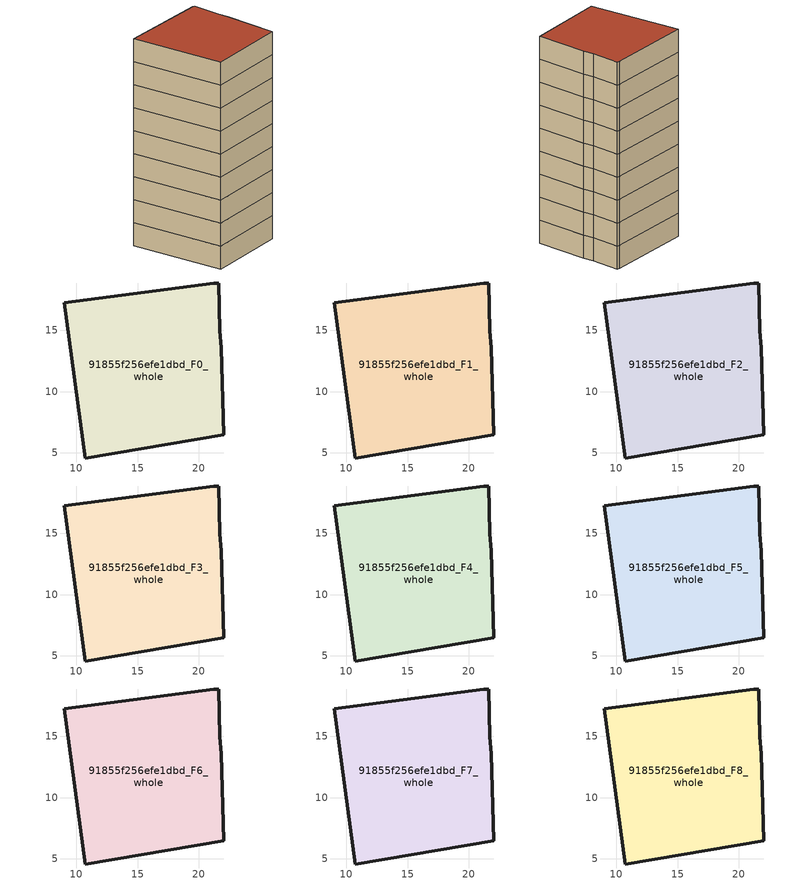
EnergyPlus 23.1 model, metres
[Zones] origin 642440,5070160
91855f256efe1dbd_F0_whole
 floor ground (EU_floor_Construction): 21.63,18.88 21.73,14.98 21.83,13.58 22.03,6.47 10.72,4.57 9.02,17.28 21.23,18.88 z0
 wall outside (EU_wall_Construction): 9.02,17.28 10.72,4.57 22.03,6.47 21.83,13.58 21.73,14.98 21.63,18.88 21.23,18.88 9.02,17.28 z0:3
91855f256efe1dbd_F1_whole
 floor to 91855f256efe1dbd_F0_whole (EU_floor_Construction): 21.63,18.88 21.73,14.98 21.83,13.58 22.03,6.47 10.72,4.57 9.02,17.28 21.23,18.88 z3
 wall outside (EU_wall_Construction): 9.02,17.28 10.72,4.57 22.03,6.47 21.83,13.58 21.73,14.98 21.63,18.88 21.23,18.88 9.02,17.28 z3:6
91855f256efe1dbd_F2_whole
 floor to 91855f256efe1dbd_F1_whole (EU_floor_Construction): 21.63,18.88 21.73,14.98 21.83,13.58 22.03,6.47 10.72,4.57 9.02,17.28 21.23,18.88 z6
 wall outside (EU_wall_Construction): 9.02,17.28 10.72,4.57 22.03,6.47 21.83,13.58 21.73,14.98 21.63,18.88 21.23,18.88 9.02,17.28 z6:9
91855f256efe1dbd_F3_whole
 floor to 91855f256efe1dbd_F2_whole (EU_floor_Construction): 21.63,18.88 21.73,14.98 21.83,13.58 22.03,6.47 10.72,4.57 9.02,17.28 21.23,18.88 z9
 wall outside (EU_wall_Construction): 9.02,17.28 10.72,4.57 22.03,6.47 21.83,13.58 21.73,14.98 21.63,18.88 21.23,18.88 9.02,17.28 z9:12
91855f256efe1dbd_F4_whole
 floor to 91855f256efe1dbd_F3_whole (EU_floor_Construction): 21.63,18.88 21.73,14.98 21.83,13.58 22.03,6.47 10.72,4.57 9.02,17.28 21.23,18.88 z12
 wall outside (EU_wall_Construction): 9.02,17.28 10.72,4.57 22.03,6.47 21.83,13.58 21.73,14.98 21.63,18.88 21.23,18.88 9.02,17.28 z12:15
91855f256efe1dbd_F5_whole
 floor to 91855f256efe1dbd_F4_whole (EU_floor_Construction): 21.63,18.88 21.73,14.98 21.83,13.58 22.03,6.47 10.72,4.57 9.02,17.28 21.23,18.88 z15
 wall outside (EU_wall_Construction): 9.02,17.28 10.72,4.57 22.03,6.47 21.83,13.58 21.73,14.98 21.63,18.88 21.23,18.88 9.02,17.28 z15:18
91855f256efe1dbd_F6_whole
 floor to 91855f256efe1dbd_F5_whole (EU_floor_Construction): 21.63,18.88 21.73,14.98 21.83,13.58 22.03,6.47 10.72,4.57 9.02,17.28 21.23,18.88 z18
 wall outside (EU_wall_Construction): 9.02,17.28 10.72,4.57 22.03,6.47 21.83,13.58 21.73,14.98 21.63,18.88 21.23,18.88 9.02,17.28 z18:21
91855f256efe1dbd_F7_whole
 floor to 91855f256efe1dbd_F6_whole (EU_floor_Construction): 21.63,18.88 21.73,14.98 21.83,13.58 22.03,6.47 10.72,4.57 9.02,17.28 21.23,18.88 z21
 wall outside (EU_wall_Construction): 9.02,17.28 10.72,4.57 22.03,6.47 21.83,13.58 21.73,14.98 21.63,18.88 21.23,18.88 9.02,17.28 z21:24
91855f256efe1dbd_F8_whole
 floor to 91855f256efe1dbd_F7_whole (EU_floor_Construction): 21.63,18.88 21.73,14.98 21.83,13.58 22.03,6.47 10.72,4.57 9.02,17.28 21.23,18.88 z24
 wall outside (EU_wall_Construction): 9.02,17.28 10.72,4.57 22.03,6.47 21.83,13.58 21.73,14.98 21.63,18.88 21.23,18.88 9.02,17.28 z24:27
 roof outside (EU_roof_Construction): 22.03,6.47 21.83,13.58 21.73,14.98 21.63,18.88 21.23,18.88 9.02,17.28 10.72,4.57 z27
[Building]
EU S2 Campaign: North Axis=0; Terrain=City; Solar Distribution=FullExterior
[Site:Location]
Lyon-Bron: Latitude=45.75; Longitude=5; Time Zone=1; Elevation=198
[SizingPeriod:WeatherFileDays]
AnnualSizingPeriod: Begin Month=1; Begin Day of Month=1; End Month=12; End Day of Month=31; Day of Week for Start Day=Monday; Use Weather File Daylight Saving Period=No; Use Weather File Rain and Snow Indicators=No
[MATERIAL]
EU_InternalMass_Material: Roughness=MediumRough; Thickness=0.1; Conductivity=1; Density=1800; Specific Heat=900; Thermal Absorptance=0.9; Solar Absorptance=0.7; Visible Absorptance=0.7
[MATERIAL:NOMASS] Roughness=MediumRough; Thermal Absorptance=0.9; Solar Absorptance=0.7; Visible Absorptance=0.7
Name | Thermal Resistance
EU_wall_NoMass | 0.776494
EU_roof_NoMass | 0.486893
EU_floor_NoMass | 0.421597
[CONSTRUCTION]
EU_wall_Construction: EU_wall_NoMass
EU_roof_Construction: EU_roof_NoMass
EU_floor_Construction: EU_floor_NoMass
EU_InternalMass_Construction: EU_InternalMass_Material
[ZONE] Type=1; Multiplier=1; Ceiling Height=autocalculate; Floor Area=autocalculate; Part of Total Floor Area=Yes
Name | Volume
91855f256efe1dbd_F0_whole | 457.196
91855f256efe1dbd_F1_whole; 91855f256efe1dbd_F2_whole; 91855f256efe1dbd_F3_whole; 91855f256efe1dbd_F4_whole; 91855f256efe1dbd_F5_whole; 91855f256efe1dbd_F6_whole; 91855f256efe1dbd_F7_whole; 91855f256efe1dbd_F8_whole | 457.195
[INTERNALMASS] Construction=EU_InternalMass_Construction; Surface Area=152.399
Name | Zone or ZoneList
91855f256efe1dbd_F0_whole_EU_InternalMass | 91855f256efe1dbd_F0_whole
91855f256efe1dbd_F1_whole_EU_InternalMass | 91855f256efe1dbd_F1_whole
91855f256efe1dbd_F2_whole_EU_InternalMass | 91855f256efe1dbd_F2_whole
91855f256efe1dbd_F3_whole_EU_InternalMass | 91855f256efe1dbd_F3_whole
91855f256efe1dbd_F4_whole_EU_InternalMass | 91855f256efe1dbd_F4_whole
91855f256efe1dbd_F5_whole_EU_InternalMass | 91855f256efe1dbd_F5_whole
91855f256efe1dbd_F6_whole_EU_InternalMass | 91855f256efe1dbd_F6_whole
91855f256efe1dbd_F7_whole_EU_InternalMass | 91855f256efe1dbd_F7_whole
91855f256efe1dbd_F8_whole_EU_InternalMass | 91855f256efe1dbd_F8_whole
[OTHEREQUIPMENT] Fuel Type=Electricity; Design Level Calculation Method=Watts/Area; Power per Zone Floor Area=1; Fraction Latent=0; Fraction Radiant=0; Fraction Lost=0; Carbon Dioxide Generation Rate=0; EndUse Subcategory=EU_Step8_InternalGains
Name | Zone or ZoneList or Space or SpaceList | Schedule
EU_Step8_InternalGain_91855f256efe1dbd_F0_whole_f000 | 91855f256efe1dbd_F0_whole | EU_Step8_GainSchedule_91855f256efe1dbd_F0_whole_f000
EU_Step8_InternalGain_91855f256efe1dbd_F1_whole_f000 | 91855f256efe1dbd_F1_whole | EU_Step8_GainSchedule_91855f256efe1dbd_F1_whole_f000
EU_Step8_InternalGain_91855f256efe1dbd_F2_whole_f000 | 91855f256efe1dbd_F2_whole | EU_Step8_GainSchedule_91855f256efe1dbd_F2_whole_f000
EU_Step8_InternalGain_91855f256efe1dbd_F3_whole_f000 | 91855f256efe1dbd_F3_whole | EU_Step8_GainSchedule_91855f256efe1dbd_F3_whole_f000
EU_Step8_InternalGain_91855f256efe1dbd_F4_whole_f000 | 91855f256efe1dbd_F4_whole | EU_Step8_GainSchedule_91855f256efe1dbd_F4_whole_f000
EU_Step8_InternalGain_91855f256efe1dbd_F5_whole_f000 | 91855f256efe1dbd_F5_whole | EU_Step8_GainSchedule_91855f256efe1dbd_F5_whole_f000
EU_Step8_InternalGain_91855f256efe1dbd_F6_whole_f000 | 91855f256efe1dbd_F6_whole | EU_Step8_GainSchedule_91855f256efe1dbd_F6_whole_f000
EU_Step8_InternalGain_91855f256efe1dbd_F7_whole_f000 | 91855f256efe1dbd_F7_whole | EU_Step8_GainSchedule_91855f256efe1dbd_F7_whole_f000
EU_Step8_InternalGain_91855f256efe1dbd_F8_whole_f000 | 91855f256efe1dbd_F8_whole | EU_Step8_GainSchedule_91855f256efe1dbd_F8_whole_f000
[ZONEVENTILATION:DESIGNFLOWRATE] Schedule=EU_AlwaysOn; Design Flow Rate Calculation Method=AirChanges/Hour; Air Changes per Hour=0.693814; Ventilation Type=Natural; Fan Pressure Rise=0; Fan Total Efficiency=1; Constant Term Coefficient=1; Temperature Term Coefficient=0; Velocity Term Coefficient=0; Velocity Squared Term Coefficient=0; Minimum Indoor Temperature=-100; Maximum Indoor Temperature=100; Delta Temperature=-100; Minimum Outdoor Temperature=-100; Maximum Outdoor Temperature=100; Maximum Wind Speed=40
Name | Zone or ZoneList or Space or SpaceList
EU_ConstantAir_91855f256efe1dbd_F0_whole | 91855f256efe1dbd_F0_whole
EU_ConstantAir_91855f256efe1dbd_F1_whole | 91855f256efe1dbd_F1_whole
EU_ConstantAir_91855f256efe1dbd_F2_whole | 91855f256efe1dbd_F2_whole
EU_ConstantAir_91855f256efe1dbd_F3_whole | 91855f256efe1dbd_F3_whole
EU_ConstantAir_91855f256efe1dbd_F4_whole | 91855f256efe1dbd_F4_whole
EU_ConstantAir_91855f256efe1dbd_F5_whole | 91855f256efe1dbd_F5_whole
EU_ConstantAir_91855f256efe1dbd_F6_whole | 91855f256efe1dbd_F6_whole
EU_ConstantAir_91855f256efe1dbd_F7_whole | 91855f256efe1dbd_F7_whole
EU_ConstantAir_91855f256efe1dbd_F8_whole | 91855f256efe1dbd_F8_whole
[HVACTEMPLATE:THERMOSTAT] Constant Heating Setpoint=20; Constant Cooling Setpoint=50
EU_HeatOnly_91855f256efe1dbd_F0_whole; EU_HeatOnly_91855f256efe1dbd_F1_whole; EU_HeatOnly_91855f256efe1dbd_F2_whole; EU_HeatOnly_91855f256efe1dbd_F3_whole; EU_HeatOnly_91855f256efe1dbd_F4_whole; EU_HeatOnly_91855f256efe1dbd_F5_whole; EU_HeatOnly_91855f256efe1dbd_F6_whole; EU_HeatOnly_91855f256efe1dbd_F7_whole; EU_HeatOnly_91855f256efe1dbd_F8_whole
[HVACTEMPLATE:ZONE:IDEALLOADSAIRSYSTEM] System Availability Schedule=EU_AlwaysOn; Maximum Heating Supply Air Temperature=50; Minimum Cooling Supply Air Temperature=13; Maximum Heating Supply Air Humidity Ratio=0.0156; Minimum Cooling Supply Air Humidity Ratio=0.0077; Heating Limit=NoLimit; Cooling Limit=NoLimit; Heating Availability Schedule=EU_AlwaysOn; Cooling Availability Schedule=EU_CoolingOff; Dehumidification Control Type=ConstantSensibleHeatRatio; Cooling Sensible Heat Ratio=0.7; Dehumidification Setpoint=60; Humidification Control Type=None; Humidification Setpoint=30; Outdoor Air Method=None; Outdoor Air Flow Rate per Person=0.00944; Outdoor Air Flow Rate per Zone Floor Area=0; Outdoor Air Flow Rate per Zone=0; Demand Controlled Ventilation Type=None; Outdoor Air Economizer Type=NoEconomizer; Heat Recovery Type=None; Sensible Heat Recovery Effectiveness=0.7; Latent Heat Recovery Effectiveness=0.65
Name | Template Thermostat
91855f256efe1dbd_F0_whole | EU_HeatOnly_91855f256efe1dbd_F0_whole
91855f256efe1dbd_F1_whole | EU_HeatOnly_91855f256efe1dbd_F1_whole
91855f256efe1dbd_F2_whole | EU_HeatOnly_91855f256efe1dbd_F2_whole
91855f256efe1dbd_F3_whole | EU_HeatOnly_91855f256efe1dbd_F3_whole
91855f256efe1dbd_F4_whole | EU_HeatOnly_91855f256efe1dbd_F4_whole
91855f256efe1dbd_F5_whole | EU_HeatOnly_91855f256efe1dbd_F5_whole
91855f256efe1dbd_F6_whole | EU_HeatOnly_91855f256efe1dbd_F6_whole
91855f256efe1dbd_F7_whole | EU_HeatOnly_91855f256efe1dbd_F7_whole
91855f256efe1dbd_F8_whole | EU_HeatOnly_91855f256efe1dbd_F8_whole
[SIZING:ZONE] Zone Cooling Design Supply Air Temperature Input Method=SupplyAirTemperature; Zone Cooling Design Supply Air Temperature=13; Zone Heating Design Supply Air Temperature Input Method=SupplyAirTemperature; Zone Heating Design Supply Air Temperature=50; Zone Cooling Design Supply Air Humidity Ratio=0.008; Zone Heating Design Supply Air Humidity Ratio=0.008; Cooling Design Air Flow Method=DesignDay; Cooling Design Air Flow Rate=0; Cooling Minimum Air Flow per Zone Floor Area=0.000762; Cooling Minimum Air Flow=0; Cooling Minimum Air Flow Fraction=0.2; Heating Design Air Flow Method=DesignDay; Heating Design Air Flow Rate=0; Heating Maximum Air Flow per Zone Floor Area=0.002032; Heating Maximum Air Flow=0.141576; Heating Maximum Air Flow Fraction=0.3; Account for Dedicated Outdoor Air System=No; Dedicated Outdoor Air System Control Strategy=NeutralSupplyAir; Dedicated Outdoor Air Low Setpoint Temperature for Design=autosize; Dedicated Outdoor Air High Setpoint Temperature for Design=autosize; Zone Load Sizing Method=Sensible Load Only No Latent Load; Zone Latent Cooling Design Supply Air Humidity Ratio Input Method=HumidityRatioDifference; Zone Cooling Design Supply Air Humidity Ratio Difference=0.005; Zone Latent Heating Design Supply Air Humidity Ratio Input Method=HumidityRatioDifference; Zone Humidification Design Supply Air Humidity Ratio Difference=0.005
91855f256efe1dbd_F0_whole; 91855f256efe1dbd_F1_whole; 91855f256efe1dbd_F2_whole; 91855f256efe1dbd_F3_whole; 91855f256efe1dbd_F4_whole; 91855f256efe1dbd_F5_whole; 91855f256efe1dbd_F6_whole; 91855f256efe1dbd_F7_whole; 91855f256efe1dbd_F8_whole
[SCHEDULE:CONSTANT]
Name | Hourly Value
EU_AlwaysOn | 1
EU_CoolingOff | 0
[SCHEDULE:FILE] Column Number=1; Rows to Skip at Top=0; Number of Hours of Data=8760; Column Separator=Comma; Interpolate to Timestep=No; Minutes per Item=60; Adjust Schedule for Daylight Savings=Yes
Name | File
EU_Step8_GainSchedule_91855f256efe1dbd_F0_whole_f000 | C:\Users\o_iseri\Desktop\OpenUBEM\openubem\outputs\eu_evidence\EU-11\FR-LYO-HAUTCOEURPENTES\idfs\91855f256efe1dbd\91855f256efe1dbd_F0_whole_f000_gain.csv
EU_Step8_GainSchedule_91855f256efe1dbd_F1_whole_f000 | C:\Users\o_iseri\Desktop\OpenUBEM\openubem\outputs\eu_evidence\EU-11\FR-LYO-HAUTCOEURPENTES\idfs\91855f256efe1dbd\91855f256efe1dbd_F1_whole_f000_gain.csv
EU_Step8_GainSchedule_91855f256efe1dbd_F2_whole_f000 | C:\Users\o_iseri\Desktop\OpenUBEM\openubem\outputs\eu_evidence\EU-11\FR-LYO-HAUTCOEURPENTES\idfs\91855f256efe1dbd\91855f256efe1dbd_F2_whole_f000_gain.csv
EU_Step8_GainSchedule_91855f256efe1dbd_F3_whole_f000 | C:\Users\o_iseri\Desktop\OpenUBEM\openubem\outputs\eu_evidence\EU-11\FR-LYO-HAUTCOEURPENTES\idfs\91855f256efe1dbd\91855f256efe1dbd_F3_whole_f000_gain.csv
EU_Step8_GainSchedule_91855f256efe1dbd_F4_whole_f000 | C:\Users\o_iseri\Desktop\OpenUBEM\openubem\outputs\eu_evidence\EU-11\FR-LYO-HAUTCOEURPENTES\idfs\91855f256efe1dbd\91855f256efe1dbd_F4_whole_f000_gain.csv
EU_Step8_GainSchedule_91855f256efe1dbd_F5_whole_f000 | C:\Users\o_iseri\Desktop\OpenUBEM\openubem\outputs\eu_evidence\EU-11\FR-LYO-HAUTCOEURPENTES\idfs\91855f256efe1dbd\91855f256efe1dbd_F5_whole_f000_gain.csv
EU_Step8_GainSchedule_91855f256efe1dbd_F6_whole_f000 | C:\Users\o_iseri\Desktop\OpenUBEM\openubem\outputs\eu_evidence\EU-11\FR-LYO-HAUTCOEURPENTES\idfs\91855f256efe1dbd\91855f256efe1dbd_F6_whole_f000_gain.csv
EU_Step8_GainSchedule_91855f256efe1dbd_F7_whole_f000 | C:\Users\o_iseri\Desktop\OpenUBEM\openubem\outputs\eu_evidence\EU-11\FR-LYO-HAUTCOEURPENTES\idfs\91855f256efe1dbd\91855f256efe1dbd_F7_whole_f000_gain.csv
EU_Step8_GainSchedule_91855f256efe1dbd_F8_whole_f000 | C:\Users\o_iseri\Desktop\OpenUBEM\openubem\outputs\eu_evidence\EU-11\FR-LYO-HAUTCOEURPENTES\idfs\91855f256efe1dbd\91855f256efe1dbd_F8_whole_f000_gain.csv
